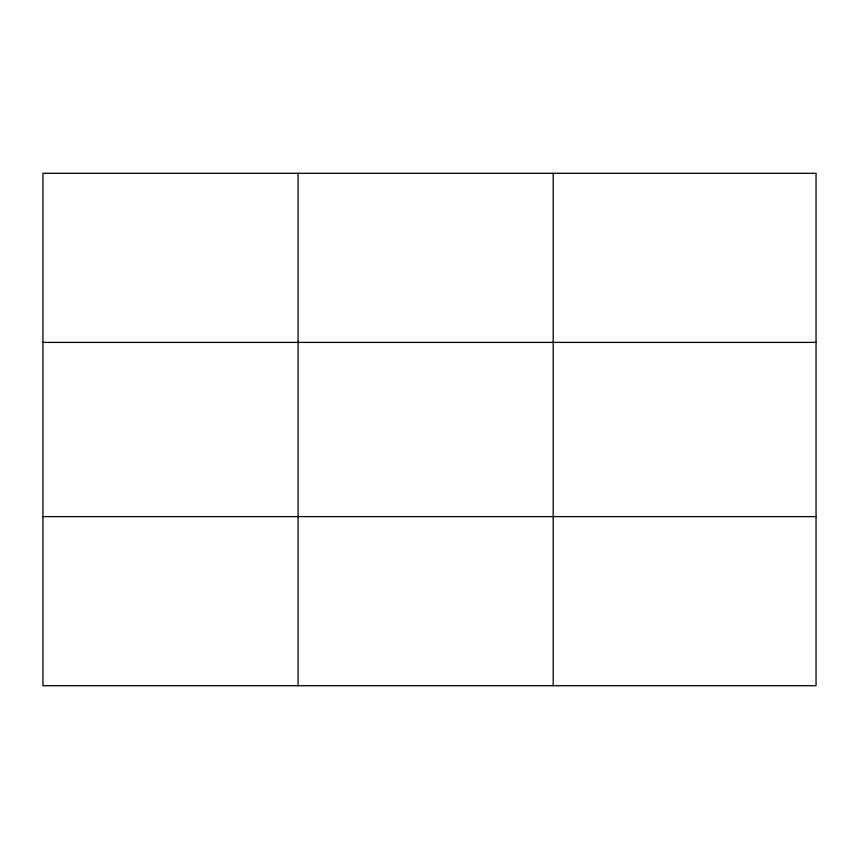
<?xml version="1.0" encoding="UTF-8"?>
<svg xmlns="http://www.w3.org/2000/svg" width="859" height="859" viewBox="0 0 859 859"><rect width="100%" height="100%" fill="white"/><g stroke="black" fill="none" stroke-linecap="round" stroke-linejoin="round"><path stroke-width="1.29" d="M298.073 173.282L298.073 685.718M553.196 173.282L553.196 685.718M816.05 342.387L816.05 173.282L42.95 173.282L42.95 685.718L816.05 685.718L816.05 342.387L42.95 342.387M42.95 516.613L816.05 516.613"/></g></svg>
